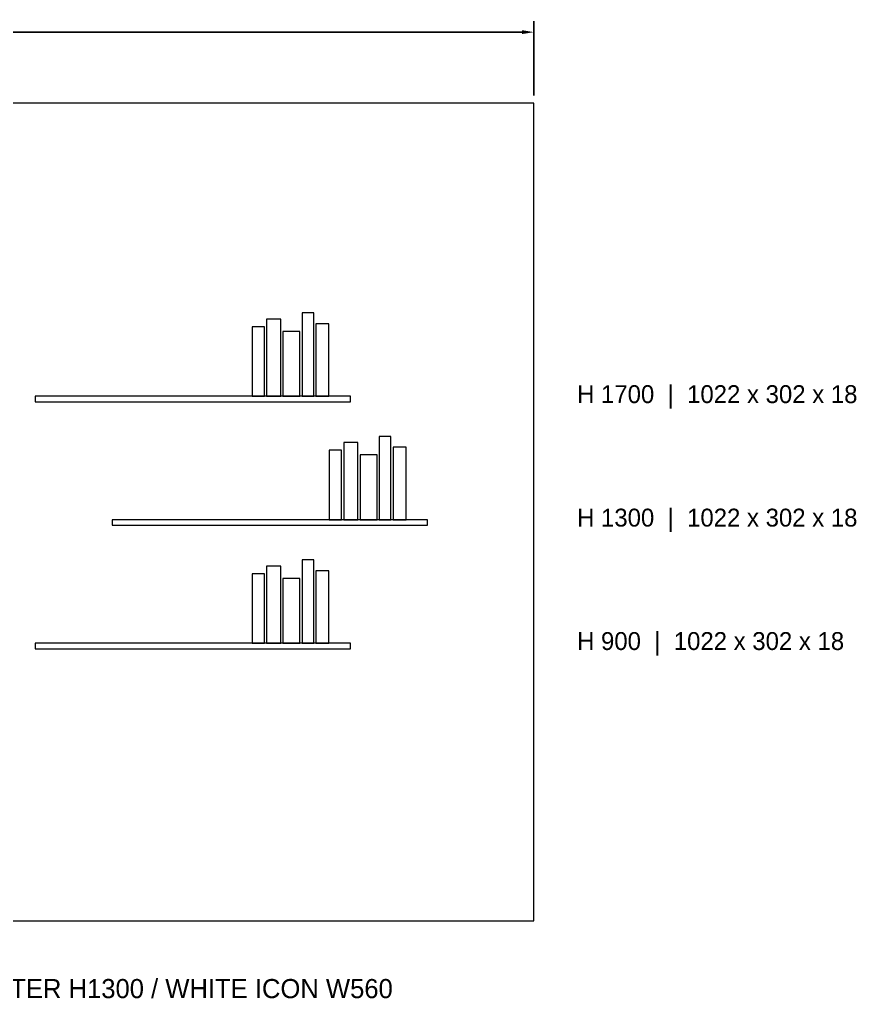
# Model space of a CAD drawing. Header units: millimetres. Extents: x -341 to 5677, y -471 to 2921.
# Drawn here: x 2966 to 5677, y -251 to 2921 of the extents above; entities that cross this region are included whole.
import ezdxf

# ---------------------------------------------------------------- set-up
doc = ezdxf.new("R2010")
doc.units = ezdxf.units.MM
for name, color, linetype, lineweight, true_color in [('BOOKS-SYMBOLIC', 7, 'Continuous', 20, 0x6a828b), ('DIM', 7, 'Continuous', 20, 0x4a6778), ('SHELF', 7, 'Continuous', 20, 0xbe9765), ('WALL', 7, 'Continuous', 20, 0x707a81)]:
    doc.layers.add(name, color=color, linetype=linetype, lineweight=lineweight, true_color=true_color)
doc.dimstyles.get("Standard").update_dxf_attribs({"dimtxt": 2.5, "dimasz": 2.5, "dimexe": 1.25, "dimexo": 0.625, "dimtad": 1, "dimcen": 2.5, "dimazin": 3, "dimtfac": 1, "dimtmove": 0, "dimatfit": 3})

# ---------------------------------------------------------------- blocks, each defined once
blk = doc.blocks.new('_CLOSEDFILLED')
at = {"color": 0, "linetype": 'BYBLOCK'}
blk.add_solid([(-1, 0.164), (0, 0), (-1, -0.164)], dxfattribs=at)
blk = doc.blocks.new('*D1')
at = {"color": 4}
for p, q in [((0, 2675), (0, 2915)), ((4632.2, 2675), (4632.2, 2915)), ((38, 2880), (2192.1, 2880)), ((2440.1, 2880), (4594.2, 2880))]:
    blk.add_line(p, q, dxfattribs=at)
at = {"layer": 'Defpoints'}
for p in [(0, 2880), (0, 2650), (4632.2, 2650)]:
    blk.add_point(p, dxfattribs=at)
at = {"layer": 'DIM', "color": 4, "xscale": 38, "yscale": 38, "rotation": 180}
blk.add_blockref('_CLOSEDFILLED', (0, 2880), dxfattribs=at)
at = {"layer": 'DIM', "color": 4, "xscale": 38, "yscale": 38}
blk.add_blockref('_CLOSEDFILLED', (4632.2, 2880), dxfattribs=at)
at = {"layer": 'DIM', "color": 4, "insert": (2316.1, 2880), "char_height": 62, "attachment_point": 5}
blk.add_mtext('4632', dxfattribs=at)

msp = doc.modelspace()

# ---------------------------------------------------------------- linework, layer by layer
at = {"layer": 'BOOKS-SYMBOLIC'}
for points in [[(3881.091, 1700), (3919.091, 1700), (3919.091, 1970), (3881.091, 1970)], [(3766.091, 1700), (3812.091, 1700), (3812.091, 1950), (3766.091, 1950)], [(3926.091, 1700), (3968.091, 1700), (3968.091, 1935), (3926.091, 1935)], [(3719.091, 1700), (3759.091, 1700), (3759.091, 1925), (3719.091, 1925)], [(3819.091, 1700), (3874.091, 1700), (3874.091, 1910), (3819.091, 1910)], [(4131.091, 1300), (4169.091, 1300), (4169.091, 1570), (4131.091, 1570)], [(3969.091, 1300), (4009.091, 1300), (4009.091, 1525), (3969.091, 1525)], [(4016.091, 1300), (4062.091, 1300), (4062.091, 1550), (4016.091, 1550)], [(4176.091, 1300), (4218.091, 1300), (4218.091, 1535), (4176.091, 1535)], [(4069.091, 1300), (4124.091, 1300), (4124.091, 1510), (4069.091, 1510)], [(3766.091, 900), (3812.091, 900), (3812.091, 1150), (3766.091, 1150)], [(3881.091, 900), (3919.091, 900), (3919.091, 1170), (3881.091, 1170)], [(3719.091, 900), (3759.091, 900), (3759.091, 1125), (3719.091, 1125)], [(3926.091, 900), (3968.091, 900), (3968.091, 1135), (3926.091, 1135)], [(3819.091, 900), (3874.091, 900), (3874.091, 1110), (3819.091, 1110)]]:
    msp.add_lwpolyline(points, close=True, dxfattribs=at)
at = {"layer": 'SHELF'}
for points in [[(3016.091, 1682), (4038.091, 1682), (4038.091, 1700), (3016.091, 1700)], [(3266.091, 1282), (4288.091, 1282), (4288.091, 1300), (3266.091, 1300)], [(3016.091, 882), (4038.091, 882), (4038.091, 900), (3016.091, 900)]]:
    msp.add_lwpolyline(points, close=True, dxfattribs=at)
at = {"layer": 'WALL'}
msp.add_lwpolyline([(0, 0), (4632.182, 0), (4632.182, 2650), (0, 2650)], close=True, dxfattribs=at)

# ---------------------------------------------------------------- texts
at = {"layer": 'DIM'}
for s, height, p in [('H 1700  |  1022 x 302 x 18', 58, (4772.182, 1678)), ('H 1300  |  1022 x 302 x 18', 58, (4772.182, 1278)), ('H 900  |  1022 x 302 x 18', 58, (4772.182, 878)), ('FRAME D1200 x THICKNESS16 / CENTER H1300 / WHITE ICON W560', 62, (1480, -250))]:
    msp.add_text(s, height=height, dxfattribs=at).set_placement(p)

# ---------------------------------------------------------------- dimensions: what is measured, and where the dimension line sits
dim = msp.add_linear_dim(base=(0, 2880), p1=(0, 2650), p2=(4632.182, 2650), text='4632', dimstyle='Standard', override={"dimtxt": 62, "dimasz": 38, "dimexe": 35, "dimexo": 25, "dimgap": 22, "dimclrd": 4, "dimclre": 4, "dimclrt": 4}, dxfattribs=at)
dim.commit()
dim.dimension.update_dxf_attribs({"geometry": '*D1', "text_midpoint": (2316.091, 2880)})

doc.saveas('drawing.dxf')
